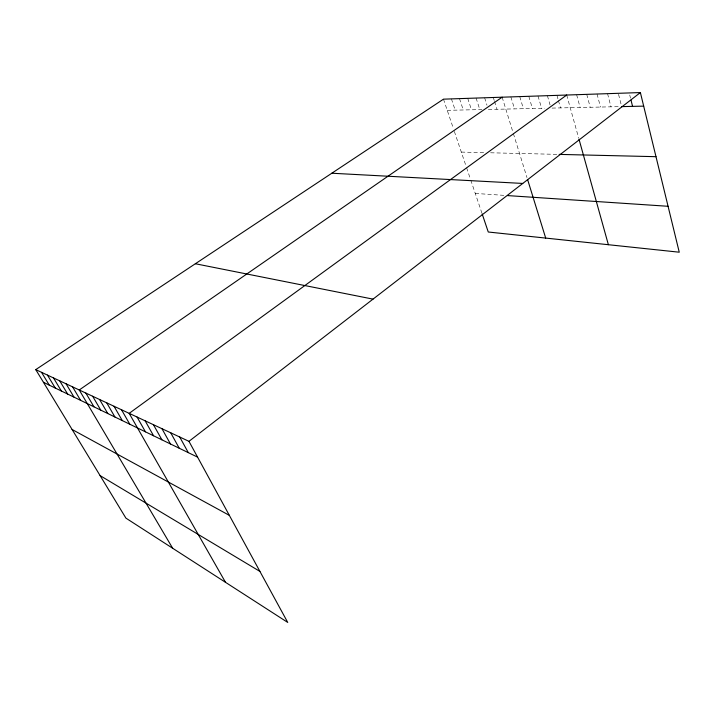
<?xml version="1.0" encoding="UTF-8"?>
<svg xmlns="http://www.w3.org/2000/svg" width="715" height="715" viewBox="0 0 715 715"><rect width="100%" height="100%" fill="white"/><g stroke="black" fill="none" stroke-linecap="round" stroke-linejoin="round"><path stroke-width="0.54" stroke-dasharray="3.58 2.68" d="M447.233 110.316L481.946 109.583M488.327 109.449L544.732 108.242M552.034 108.09L619.53 106.651M461.318 152.089L485.414 152.661M490.606 152.787L558.138 154.377M475.261 193.434L505.398 195.445M443.479 99.162L453.292 128.262M454.347 131.417L466.26 166.738M466.609 167.775L470.443 179.143M470.792 180.171L481.83 212.9M451.424 98.902L455.169 110.155M459.504 98.625L463.249 109.976M467.735 98.348L471.462 109.806M476.101 98.071L479.819 109.627M484.627 97.785L486.978 105.203M493.296 97.49L494.226 100.44M494.53 101.414L496.988 109.261M502.136 97.195L512.744 131.506M513.361 133.508L526.991 177.588M510.868 96.909L514.523 108.886M519.751 96.605L523.389 108.698M528.796 96.302L532.416 108.501M538.011 95.998L541.613 108.314M547.395 95.685L550.076 105.007M556.958 95.363L558.138 99.546M558.433 100.592L560.506 107.911M566.7 95.032L578.667 138.013M576.621 94.702L580.124 107.491M586.738 94.362L590.206 107.277M597.052 94.014L600.493 107.053M607.562 93.665L610.976 106.83M618.547 94.326L621.407 105.579M629.736 95.006L630.505 98.107"/><path stroke-width="1.07" d="M640.381 92.566L443.479 99.162L35.75 369.619L188.966 441.334L640.381 92.566L679.25 252.207L488.265 232.009L482.151 213.865M566.7 95.032L129.183 413.35L225.511 582.323M502.136 97.195L79.249 389.979L172.655 548.253M621.666 106.607L643.688 106.133M559.166 154.395L655.995 156.683M331.823 173.227L522.754 183.442M507.462 195.579L668.069 206.286M195.365 263.746L373.024 299.129M43.454 382.31L197.59 457.144M72.09 429.474L229.336 515.354M100.091 475.591L259.929 571.428M35.75 369.619L125.92 518.134L287.743 622.434L188.966 441.334M41.541 372.336L49.29 385.153M47.467 375.107L55.27 388.048M53.527 377.949L61.374 391.016M59.738 380.845L67.63 394.045M66.084 383.821L74.02 397.156M72.59 386.869L80.572 400.337M85.871 393.08L93.951 406.826M92.655 396.253L100.779 410.142M99.608 399.506L107.768 413.538M106.723 402.84L114.936 417.015M114.025 406.254L122.274 420.581M121.505 409.758L129.799 424.236M137.057 417.033L145.44 431.824M145.136 420.813L153.564 435.766M153.43 424.701L161.903 439.814M161.956 428.687L170.465 443.979M170.715 432.79L179.259 448.242M179.715 436.999L188.304 452.631M527.607 179.572L545.697 238.077M578.962 139.076L608.376 244.709M631.023 100.172L632.561 106.374"/></g></svg>
